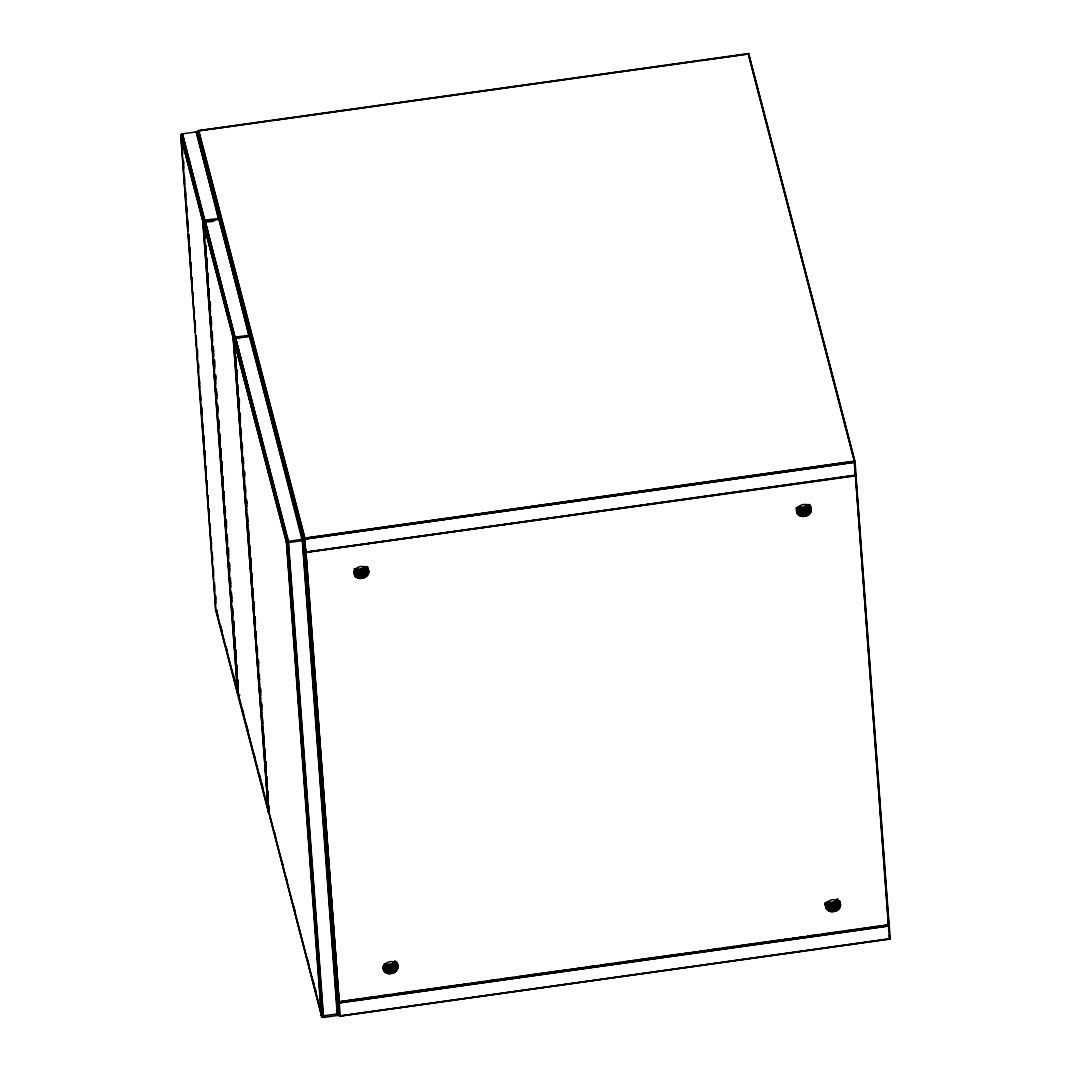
<?xml version="1.0" encoding="UTF-8"?>
<svg xmlns="http://www.w3.org/2000/svg" width="1071" height="1071" viewBox="0 0 1071 1071"><rect width="100%" height="100%" fill="white"/><g stroke="black" fill="none" stroke-linecap="round" stroke-linejoin="round"><path stroke-width="1.5" d="M180.758 136.593L182.03 133.902L196.408 131.894L198.349 133.755L198.858 139.391M203.557 224.267L205.123 221.336L219.207 219.394L221.255 221.791L220.987 220.867M213.999 582.664L215.686 610.028L238.083 695.494C241.484 698.038 235.995 693.071 239.275 695.052M233.947 340.926L235.513 337.994L249.597 336.053L251.524 337.914M238.485 697.341L239.355 696.418L238.485 697.516L268.473 812.153L269.477 813.13L266.974 803.518M203.53 223.719L233.09 337.633L235.031 338.449L249.396 336.441L250.788 335.156L220.8 220.519L221.161 221.617L220.077 219.729L250.065 334.821C249.449 335.879 251.056 339.467 250.975 336.883M268.875 814.188L269.303 813.344L321.648 1016.325L323.562 1017.437L337.325 1015.509L338.905 1012.577L337.512 1013.862L323.429 1015.844L321.193 1015.054L323.429 1015.844L323.562 1017.437L322.117 1014.183M233.92 340.377L286.265 541.806L288.219 542.622L302.584 540.601L303.963 539.315L251.19 337.191L251.417 338.128M368.732 572.342C368.919 563.922 354.836 564.979 354.019 572.516C353.832 580.937 367.915 579.893 368.732 572.342L367.219 566.505M397.769 965.654C395.105 957.728 380.459 962.427 383.672 970.433C388.13 978.077 402.053 970.942 397.006 962.735M811.349 510.358C811.537 501.938 797.453 502.995 796.65 510.532C796.449 518.953 810.546 517.909 811.349 510.358L809.837 504.521M840.521 905.544C840.708 897.123 826.625 898.167 825.808 905.705C825.621 914.125 839.704 913.081 840.521 905.544L839.383 901.166M883.388 925.491L888.354 924.782L889.198 925.572L890.269 938.678L340.23 1016.084L306.065 552.797L305.128 552.328L855.314 475.885L856.037 474.989L855.1 462.23L854.136 461.092L855.26 475.377L856.037 474.989M855.193 471.762L889.412 939.106L890.269 938.678M197.921 131.05L198.764 130.622L197.921 131.05L198.269 135.83M392.307 970.835L392.013 963.713L394.489 961.53L396.779 970.286M834.925 908.837L834.63 901.728L837.656 898.663L839.945 907.418M391.236 970.741L390.969 964.221L392.013 963.713L395.239 971.839L392.963 963.083L393.593 969.724M833.854 908.757L833.586 902.237L834.63 901.728L837.857 909.855L835.581 901.099C839.169 907.686 822.26 899.694 829.182 911.06L826.906 902.318L833.586 902.237L834.55 908.824M888.301 921.448L888.542 926.027L338.503 1003.072L336.829 996.619M388.063 971.116L387.662 966.243L386.403 964.864L387.515 971.303L387.26 966.337L385.306 964.65L385.855 970.5L384.288 964.302L386.564 973.057L385.761 968.345L387.595 973.405L387.756 970.232L388.679 973.606L388.96 970.634L386.002 968.76L384.288 964.302L390.969 964.221L391.919 970.808M829.182 911.06L828.378 906.361L830.212 911.421L830.373 908.248L831.31 911.622L831.578 908.65L828.633 906.776L826.906 902.318L828.244 905.33L827.937 902.666L829.878 904.352L830.253 909.266M393.539 967.26L391.959 969.978L388.96 970.634L389.831 973.673L389.603 970.701L390.982 973.579L390.232 970.674L392.133 973.352L390.835 970.527L393.244 972.977L391.959 969.978L394.289 972.468L393.485 967.715L395.239 971.839L392.963 963.083M836.156 905.276L834.577 907.994L831.578 908.65L832.448 911.689L832.221 908.717L833.613 911.595L832.85 908.677L834.751 911.367L833.452 908.543L835.862 910.993L834.577 907.994L836.906 910.484L836.103 905.731L837.857 909.855L835.581 901.099M390.139 970.795L388.706 964.837L388.88 970.955M832.756 908.81L831.324 902.853L831.498 908.971M339.44 1015.817L340.23 1015.723L339.467 1015.937L338.275 998.467M386.564 973.057L385.573 967.622L386.564 966.551L390.875 965.828L391.357 970.768L390.875 965.828L389.857 964.596L389.991 970.795M833.492 903.844L833.988 908.784L833.492 903.844L832.475 902.612L832.609 908.81M197.988 130.756L304.284 539.369L304.887 538.003L304.284 539.369L305.73 552.449L304.887 538.003L198.751 130.568M855.193 475.417L855.97 475.27L889.05 924.875M250.788 335.33L249.101 336.495L219.501 219.448L249.677 336.361M303.963 539.503L302.276 540.654L337.325 1015.509M338.891 1012.751L337.204 1013.916L338.878 1012.47M390.875 965.828L392.013 963.713L393.338 966.524M834.068 903.844L834.63 901.728L835.956 907.405M855.93 475.444L855.06 472.11M747.96 53.617L748.723 53.791L855.1 462.23L305.034 538.887M890.188 938.972L889.425 935.452M889.131 924.634L888.542 926.04L889.318 925.933L888.287 922.211M855.742 475.671L888.823 925.09M196.823 133.473L196.716 131.947L218.725 219.823L220.372 218.297L204.815 220.171C197.024 222.393 215.753 222.286 214.12 220.479M286.252 541.658L303.936 539.128L305.195 556.157M203.985 223.424L203.557 224.093L203.892 222.246L233.826 337.124L235.312 338.423L205.123 221.336L234.616 336.937L235.111 343.456M218.712 219.836L220.398 218.497L218.725 219.823L220.398 218.497L198.015 133.032M357.393 577.871L355.117 569.116L360.686 569.424L365.331 566.358L367.607 575.114M800.024 515.887L797.734 507.132L803.304 507.44L807.949 504.374L810.225 513.116M250.775 335.009L249.101 336.495L250.788 335.156M337.901 1015.308L302.745 539.008L249.891 336.107L302.29 540.654L303.936 539.222L300.723 539.664M302.29 540.654L303.963 539.315M305.837 552.395L305.704 549.155M358.424 578.22L356.148 569.477L360.686 569.424L364.622 567.175L366.911 575.93M801.041 516.235L798.765 507.493L803.304 507.44L807.253 505.191L809.529 513.946M855.555 475.792L888.595 925.197M235.071 339.721L234.375 340.083L234.897 336.883L205.123 221.336L205.23 222.929M250.761 334.955L233.076 337.499L268.473 812.153L268.045 806.343M321.193 1015.054L323.429 1015.844L288.394 540.989L235.513 337.994L287.791 541.096L322.947 1017.396M748.509 53.563L198.135 130.635L304.378 538.847L854.899 461.748L748.428 53.55L854.564 461.387M208.631 129.444L197.921 130.93L748.736 53.898L701.625 60.512M211.938 129.082L269.838 120.876M273.145 120.514L430.314 98.398M433.621 98.037L637.098 69.441M640.418 69.08L698.319 60.86M205.886 220.412L202.673 220.867L180.731 136.218M217.159 218.845L220.372 218.39M236.276 337.084L233.063 337.539L235.325 338.423L233.09 337.633M304.78 538.137L854.283 461.186L748.12 53.63M854.43 461.28L304.686 538.271L198.483 130.568M854.685 461.507L304.499 538.552L198.242 130.595M855.033 461.989L304.298 539.115L855.073 462.11M305.235 552.234L856.037 475.096M855.957 475.283L305.275 552.315L303.535 545.661M855.716 475.43L305.53 552.475L304.887 549.209M345.732 1000.769L340.765 1001.479L888.649 924.983M349.039 1000.314L352.346 999.845M355.652 999.39L360.619 998.681M363.926 998.226L375.506 996.606M378.813 996.15L390.393 994.517M393.713 994.062L406.94 992.201M410.247 991.746L413.553 991.277M416.873 990.822L421.827 990.113M425.133 989.658L436.714 988.024M440.034 987.569L451.614 985.949M454.921 985.494L459.874 984.785M463.194 984.329L468.147 983.62M471.454 983.178L474.774 982.696M478.081 982.241L483.034 981.545M486.354 981.09L497.935 979.456M501.241 979.001L512.822 977.368M516.128 976.913L521.095 976.217M524.402 975.761L535.982 974.128M539.289 973.673L544.255 972.963M547.562 972.522L559.142 970.888M562.449 970.433L567.416 969.724M570.723 969.268L574.029 968.8M577.336 968.345L582.303 967.635M585.609 967.193L597.19 965.56M600.496 965.105L612.077 963.472M615.383 963.016L620.35 962.307M623.657 961.865L628.623 961.156M631.93 960.7L635.237 960.232M638.544 959.777L643.51 959.067M646.817 958.612L658.397 956.979M661.717 956.523L673.284 954.904M676.604 954.448L681.558 953.739M684.878 953.284L689.831 952.588M693.138 952.132L696.458 951.65M699.765 951.195L704.718 950.499M708.038 950.044L719.618 948.411M722.925 947.955L727.878 947.259M731.198 946.804L734.505 946.322M737.812 945.867L742.779 945.171M746.085 944.716L757.666 943.082M760.972 942.627L765.939 941.931M769.246 941.476L780.826 939.843M784.133 939.387L789.099 938.678M792.406 938.223L795.713 937.754M799.02 937.299L803.986 936.59M807.293 936.148L818.873 934.514M822.18 934.059L835.42 932.198M838.727 931.743L842.034 931.261M845.34 930.819L850.307 930.11M853.614 929.655L856.92 929.186M860.227 928.731L865.194 928.022M868.501 927.566L880.081 925.933M338.905 1001.961L339.293 1002.951M338.731 1002.242L888.917 925.197M338.664 1002.389L889.024 925.317M338.556 1002.684L889.198 925.572M338.503 1002.938L889.305 925.813M339.467 1015.937L890.255 938.798M305.222 552.127L306.011 552.127M196.1 131.907L219.287 219.702M218.899 219.408L249.556 334.835M302.745 539.008L249.289 336.066M204.936 221.764C199.26 219.113 206.328 224.16 204.815 220.171L182.338 133.835L234.335 336.99L235.071 346.602M215.699 610.162L216.918 610.336M238.512 697.716L239.449 697.85M339.226 1002.161L338.329 1001.773L339.159 1001.934M391.437 965.828L393.111 966.256L393.378 969.442L392.013 963.713L392.682 969.068L394.289 972.468L393.338 968.197M250.279 337.66L251.056 337.874M286.359 541.966L288.487 542.595L286.238 541.698M269.383 811.684C267.201 810.586 269.397 813.331 269.022 806.53M204.092 221.965L234.442 338.436L233.679 338.208M305.663 552.756L339.092 1002.148L305.931 552.797M268.888 814.335L268.526 805.164M220.171 221.041L220.867 221.336M238.016 694.677C237.735 696.27 237.454 692.87 239.85 695.025L237.601 694.128M238.579 697.77L203.209 220.546L180.959 135.066L187.907 231.216M321.166 1014.96L323.442 1015.844M197.64 133.621L198.47 134.29L197.559 132.443L220.064 218.176L220.372 222.514M305.382 552.435L303.695 545.982M215.726 610.216L180.771 135.816L202.874 220.693L237.896 695.146M268.901 814.388L233.598 337.204L203.744 222.567M338.369 1001.84L305.128 552.328M830.681 909.132L830.172 902.933L831.176 904.085L831.645 908.944M387.943 971.169L387.541 964.917L388.559 966.069L389.014 970.928M834.041 908.315L835.862 910.993M391.424 970.299L393.244 972.977M204.802 238.739L203.209 220.546L204.052 221.764L203.945 220.331L181.521 134.223M269.075 814.469L233.598 337.204L234.442 338.436M234.134 339.239L287.617 542.595L234.482 338.623M828.7 908.355L827.937 902.666L829.182 904.567L829.597 909.493M386.069 970.353L385.306 964.65L386.564 966.551L386.979 971.477M835.045 907.592L836.906 910.484L835.969 906.213M392.414 969.576L394.289 972.468L393.111 968.693M203.209 220.546L203.771 221.71M233.598 337.204L234.951 350.23M269.638 816.115L321.862 1016.633L286.787 541.364L322.371 1017.115L269.812 816.142M287.617 542.595L234.281 338.918M830.172 902.933L831.15 909.025M387.541 964.917L388.532 971.009M835.42 907.164L836.906 910.484L835.728 906.709M321.206 1015.201L321.648 1016.325L286.6 541.444L234.014 339.601M826.906 902.318L828.191 905.638M384.288 964.302L385.573 967.622M828.633 906.776L830.212 911.421L829.851 907.94M386.002 968.76L387.595 973.405L387.233 969.924M827.937 902.666L828.954 908.128M385.306 964.65L386.336 970.112M835.822 908.824L834.63 901.728L835.447 908.65L835.019 903.951M832.475 902.612L833.385 908.784M389.857 964.596L390.754 970.768M828.967 907.191L830.212 911.421L829.382 907.592M386.35 969.175L387.595 973.405L386.765 969.576M286.787 541.364L322.103 1016.901M810.452 505.579L811.376 509.408M809.636 505.472L811.149 511.309M808.873 504.95L810.774 512.233M806.409 505.927L808.685 514.669M805.459 506.556L807.735 515.298M804.415 507.065L806.704 515.807M803.304 507.44L805.593 516.182M802.166 507.667L804.441 516.423M801.001 507.761L803.277 516.503M799.863 507.694L802.139 516.45M797.199 508.109L799.1 515.405M796.396 507.507L798.297 514.79M796.101 508.243L797.627 514.08M796.355 510.358L797.119 513.277M889.345 935.746L890.121 939.039L339.601 1016.138L337.767 1009.364M839.624 900.751L840.548 904.593M838.794 900.657L840.32 906.494M837.12 899.546L839.396 908.302M836.411 900.363L838.7 909.118M831.324 902.853L832.14 908.877M826.357 903.295L828.258 910.578M825.554 902.679L827.455 909.975M825.058 902.799L826.799 909.252M825.031 903.737L826.29 908.449M825.192 904.66L825.955 907.579M367.5 566.679L368.759 571.392M367.005 567.456L368.531 573.293M366.255 566.934L368.156 574.217M363.792 567.911L366.068 576.653M362.841 568.54L365.117 577.282M361.797 569.049L364.073 577.791M360.686 569.424L362.962 578.166M359.535 569.652L361.824 578.407M358.383 569.745L360.659 578.501M357.232 569.678L359.521 578.434M354.193 568.634L356.469 577.389M354.153 570.95L355.666 576.774M353.872 571.686L355.01 576.064M220.345 219.943L250.453 334.848L251.283 341.823M250.734 336.602L303.629 539.008M250.186 336.214L302.999 538.981L338.034 1013.688M196.716 131.947L219.167 218.176M305.101 549.102L306.065 552.81M397.167 963.659L397.917 966.578M396.377 961.691L397.903 967.528M180.838 135.428L203.021 220.613L203.329 224.763M203.624 222.929L233.411 337.285L234.469 351.422M203.557 223.317L233.264 337.352L268.286 811.805M233.947 339.976L286.439 541.511M396.176 962.642L397.702 968.479M395.038 960.647L397.314 969.402M393.793 962.36L396.069 971.102M388.706 964.837L389.509 970.862M383.739 965.279L385.64 972.562M383.311 966.122L384.837 971.959M383.03 966.872L384.168 971.236M382.909 967.528L383.672 970.433M338.061 998.721L338.811 1002.108M336.669 995.468L338.503 1003.072M339.105 1012.912L339.949 1016.138L338.034 1009.243M337.981 1010.689L338.824 1013.916L303.776 539.034M337.86 1011.037L338.704 1014.277M337.713 1011.359L338.556 1014.598L303.454 538.994M216.663 610.363L217.908 615.142M220.813 626.307L222.058 631.087M226.209 647.031L227.454 651.811M233.692 675.734L234.937 680.513M237.012 688.492L239.087 696.458M242.367 709.069L243.626 713.862M246.544 725.067L247.789 729.873M254.041 753.89L255.3 758.696M259.463 774.708L260.722 779.501M261.552 782.7L262.81 787.506M274.457 832.221L275.702 837.053M281.994 861.191L283.253 866.011M286.185 877.283L287.443 882.116M293.735 906.253L294.994 911.073M307.564 959.348L308.823 964.181M313.013 980.273L314.272 985.106M315.115 988.319L316.373 993.152M319.305 1004.411L320.564 1009.243M321.394 1012.456L322.652 1017.289L287.51 541.163L234.696 338.382L234.803 339.828M216.208 610.35L238.806 696.297L238.713 694.972M269.196 812.956L238.913 696.672M216.034 610.336L238.298 695.802M268.687 812.461L238.753 696.833M219.207 219.394L248.981 334.902M235.62 339.587L235.513 337.994L288.086 541.042L323.241 1017.45M235.513 337.994L287.791 541.096M196.408 131.894L218.591 218.243M205.123 221.336L234.616 336.937M204.226 220.265L182.338 133.835L204.628 221.791M888.381 924.902L888.542 926.04M854.203 461.44L854.31 462.337M830.962 908.489L831.31 911.622M388.345 970.473L388.679 973.606M834.563 903.87L835.005 908.529M391.946 965.855L392.388 970.527M835.407 904.071L835.755 908.757M831.632 904.018L831.993 908.891M393.111 966.256L393.338 969.402M392.789 966.069L393.017 969.188M392.388 965.935L392.615 969.027M389.014 966.002L389.375 970.875M305.355 552.623L338.717 1002.081M305.543 560.883L306.306 571.164M306.52 574.217L307.283 584.498M307.631 589.211L308.394 599.492M308.635 602.826L309.506 614.486M309.747 617.82L310.603 629.48M310.831 632.533L311.594 642.814M311.942 647.527L312.705 657.808M312.919 660.861L313.803 672.816M314.031 675.868L317.003 716.138M317.244 719.471L318.114 731.132M318.328 734.184L319.091 744.465M319.439 749.178L320.202 759.459M320.43 762.512L321.313 774.467M321.528 777.506L322.411 789.461M322.639 792.513L323.402 802.795M323.75 807.507L324.513 817.789M324.727 820.841L325.611 832.783M325.838 835.835L326.601 846.117M326.936 850.829L327.699 861.111M327.927 864.163L328.81 876.118M329.038 879.157L329.922 891.112M330.136 894.165L330.899 904.446M331.247 909.159L332.01 919.44M332.238 922.492L332.987 932.774M333.335 937.486L334.098 947.768M334.326 950.82L335.21 962.762M335.424 965.814L336.321 977.756M336.535 980.808L337.419 992.763M337.646 995.816L338.931 1013.126M338.369 1014.88L303.24 538.981L250.467 336.388L250.56 337.713M338.034 1013.688L338.141 1015.121M302.464 539.034L337.633 1015.442M286.332 541.591L321.313 1015.603M251.551 338.289L251.913 341.89M250.453 334.848L250.52 335.852M250.266 334.821L250.36 335.999M249.931 336.267L197.292 132.228L197.385 133.54M249.289 334.862L249.396 336.441M235.218 338.075L235.325 339.641M239.168 398.452L239.409 401.772M246.665 500.09L246.919 503.424M254.175 601.741L254.416 605.075M260.574 688.399L260.815 691.732M261.672 703.393L261.926 706.726M237.026 369.816L237.267 373.15M239.114 398.144L239.369 401.478M240.225 413.138L240.466 416.472M244.523 471.468L244.777 474.801M250.922 558.125L251.176 561.458M252.033 573.119L252.274 576.452M258.432 659.776L258.673 663.11M265.929 761.427L266.17 764.748M235.807 356.603L236.182 361.61M236.798 369.937L237.28 376.604M237.896 384.931L238.257 390.085M238.887 398.265L239.369 405.092M239.998 413.259L240.48 419.926M241.095 428.266L241.457 433.42M242.207 443.26L242.582 448.254M243.318 458.254L243.679 463.261M244.295 471.588L244.657 476.742M245.406 486.582L245.768 491.736M246.384 499.916L246.879 506.583M247.495 514.91L247.99 521.577M248.606 529.917L248.967 535.072M249.704 544.911L250.079 549.905M250.694 558.245L251.19 564.912M251.805 573.239L252.167 578.394M252.903 588.233L253.265 593.388M253.881 601.728L254.389 608.234M254.992 616.722L255.487 623.228M256.103 631.569L256.478 636.562M257.214 646.563L257.576 651.556M258.191 659.897L258.687 666.564M259.302 674.891L259.664 680.045M260.28 688.372L260.775 695.039M261.391 703.379L261.886 709.886M262.489 718.373L262.864 723.367M263.613 733.207L263.975 738.214M264.711 748.214L265.086 753.208M265.702 761.548L266.197 768.202M266.799 776.542L267.161 781.696M267.911 791.536L268.286 796.543M235.526 356.71L236.062 365.238M236.517 370.044L237.16 380.232M237.615 385.038L238.271 395.226M238.605 398.372L239.248 408.56M239.703 413.366L240.359 423.554M240.814 428.373L241.35 436.888M241.926 443.367L242.448 451.882M243.023 458.361L243.559 466.876M244.014 471.695L244.67 481.883M245.125 486.689L245.647 495.217M246.102 500.023L246.758 510.211M247.214 515.017L247.87 525.205M248.325 530.011L248.847 538.539M249.423 545.019L249.958 553.533M250.413 558.352L251.056 568.527M251.511 573.346L252.167 583.534M252.622 588.34L253.158 596.855M253.613 601.674L254.255 611.862M254.711 616.668L255.246 625.196M255.822 631.662L256.344 640.19M256.933 646.67L257.455 655.184M257.91 659.99L258.566 670.178M259.021 674.998L259.677 685.186M260.079 688.358L260.655 698.506M261.19 703.352L261.766 713.514M262.301 718.36L262.864 728.508M263.319 733.314L263.975 743.502M264.43 748.321L264.965 756.836M265.421 761.642L266.063 771.83M266.518 776.649L267.054 785.163M267.415 790.157L268.152 800.157M234.83 356.415L235.566 366.416M235.821 369.749L236.557 379.75M236.919 384.743L237.655 394.744M238.03 399.751L238.646 408.078M239.141 414.745L239.757 423.072M240.239 429.739L240.855 438.079M241.229 443.073L241.966 453.073M242.341 458.067L242.943 466.407M243.318 471.401L244.054 481.401M244.429 486.395L245.045 494.735M245.527 501.402L246.143 509.729M246.638 516.396L247.254 524.723M247.629 529.73L248.365 539.73M248.726 544.724L249.463 554.724M249.717 558.058L250.453 568.058M250.815 573.052L251.565 583.052M251.926 588.046L252.542 596.386M253.037 603.053L253.653 611.38M254.148 618.047L254.751 626.374M255.126 631.381L255.862 641.382M256.237 646.375L256.973 656.376M257.214 659.709L257.95 669.71M258.325 674.703L259.062 684.704M259.436 689.697L260.052 698.038M260.534 704.705L261.15 713.032M261.645 719.699L262.261 728.026M262.623 733.033L263.372 743.02M263.734 748.027L264.35 756.354M264.724 761.361L265.461 771.361M265.822 776.355L266.559 786.355M266.933 791.349L267.67 801.349M220.305 218.243L220.599 222.179M219.876 218.163L219.97 219.341M219.542 219.595L197.01 132.054L197.104 133.487M218.899 218.203L219.006 219.769M198.202 133.366L198.737 139.123M204.829 221.402L204.936 222.982M197.8 132.71L197.867 133.714M207.011 258.151L207.252 261.485M208.109 273.145L208.363 276.479M210.251 301.781L210.505 305.115M214.508 359.802L214.749 363.136M215.619 374.796L215.86 378.13M222.018 461.454L222.259 464.787M223.116 476.448L223.37 479.781M226.316 519.77L226.557 523.103M228.404 548.111L228.699 551.739M229.515 563.105L229.756 566.439M233.813 621.421L234.067 624.754M235.955 650.057L236.209 653.39M204.681 229.944L205.043 235.098M205.793 244.938L206.154 249.945M206.77 258.272L207.265 264.939M207.881 273.266L208.243 278.42M208.992 288.273L209.354 293.427M209.97 301.754L210.465 308.261M211.067 316.748L211.576 323.268M212.192 331.595L212.553 336.589M213.29 346.589L213.665 351.596M214.28 359.923L214.776 366.59M215.378 374.917L215.74 380.071M216.489 389.924L216.851 395.079M217.6 404.918L217.962 409.912M218.712 419.912L219.073 424.906M219.689 433.246L220.064 438.24M220.8 448.24L221.161 453.247M221.777 461.574L222.273 468.241M222.888 476.568L223.25 481.722M224 491.562L224.361 496.569M225.097 506.57L225.472 511.563M226.088 519.904L226.583 526.557M227.186 534.898L227.547 540.052M228.177 548.232L228.659 555.046M229.288 563.226L229.77 569.892M230.385 578.22L230.747 583.374M231.497 593.214L231.871 598.22M232.608 608.221L232.969 613.214M233.585 621.541L233.947 626.696M234.696 636.549L235.058 641.703M235.674 649.883L236.169 656.536M236.785 664.877L237.28 671.544M237.896 679.871L238.257 685.025M238.98 695.025L239.208 697.864M204.4 230.051L205.096 238.418M205.512 245.045L206.208 253.412M206.489 258.379L207.185 266.746M207.6 273.373L208.296 281.74M208.711 288.367L209.407 296.734M209.769 301.741L210.505 311.741M210.88 316.735L211.496 325.062M211.897 331.702L212.594 340.069M213.009 346.696L213.705 355.063M213.999 360.03L214.695 368.397M215.097 375.024L215.793 383.391M216.208 390.018L216.904 398.385M217.319 405.025L217.882 411.719M218.417 420.019L218.993 426.713M219.408 433.353L220.104 441.721M220.519 448.347L221.215 456.715M221.496 461.681L222.192 470.049M222.607 476.675L223.304 485.043M223.705 491.669L224.401 500.037M224.816 506.677L225.392 513.37M225.807 519.997L226.503 528.364M226.905 535.005L227.601 543.372M227.895 548.325L228.712 558.366M228.993 563.333L229.689 571.7M230.104 578.327L230.801 586.694M231.216 593.321L231.912 601.688M232.327 608.328L232.889 615.022M233.304 621.649L234 630.016M234.415 636.656L235.111 645.01M235.392 649.977L236.209 660.017M236.504 664.984L237.2 673.351M237.615 679.978L238.311 688.345M205.244 244.978L205.9 253.733M206.234 258.298L207.011 268.727M207.346 273.306L208.122 283.721M208.443 288.3L209.099 297.055M209.608 301.888L210.211 312.049M210.706 316.896L211.442 326.883M211.643 331.622L212.553 341.89M212.754 346.616L213.665 356.884M213.731 359.95L214.521 370.379M214.843 374.957L215.619 385.373M215.994 388.545L216.61 398.707M217.105 403.539L217.708 413.701M218.216 418.533L218.953 428.534M219.153 433.273L220.064 443.541M220.251 448.267L220.907 457.036M221.242 461.601L222.018 472.03M222.34 476.595L222.996 485.364M223.37 490.357L224.107 500.358M224.482 505.351L225.218 515.352M225.539 519.93L226.329 530.359M226.65 534.924L227.427 545.353M227.641 548.258L228.418 558.687M228.739 563.252L229.515 573.681M229.85 578.246L230.506 587.015M230.867 592.009L231.617 602.009M231.979 607.003L232.715 617.003M233.05 621.582L233.826 632.01M234.147 636.576L234.937 647.004M235.138 649.91L235.915 660.338M236.249 664.904L237.026 675.332M237.347 679.898L238.003 688.666M238.458 694.892L238.538 696.07M203.704 229.756L204.441 239.757M204.815 244.75L205.552 254.751M205.793 258.084L206.529 268.085M206.904 273.078L207.64 283.079M208.015 288.086L208.631 296.413M209.113 303.08L209.729 311.407M210.224 318.074L210.84 326.414M211.201 331.408L211.951 341.408M212.312 346.402L213.049 356.402M213.303 359.736L214.039 369.736M214.401 374.73L215.137 384.73M215.512 389.737L216.248 399.724M216.623 404.731L217.359 414.731M217.721 419.725L218.337 428.065M218.712 433.059L219.448 443.059M219.823 448.053L220.439 456.393M220.8 461.387L221.536 471.387M221.911 476.381L222.648 486.381M223.009 491.388L223.759 501.375M224.12 506.382L224.856 516.383M225.111 519.716L225.847 529.703M226.209 534.71L226.945 544.711M227.32 549.704L227.936 558.045M228.431 564.698L229.047 573.039M229.529 579.706L230.145 588.033M230.519 593.039L231.256 603.027M231.631 608.033L232.246 616.361M232.608 621.367L233.344 631.355M233.719 636.361L234.455 646.362M234.817 651.355L235.433 659.682M235.928 666.349L236.544 674.69M236.919 679.683L237.655 689.684M202.754 220.76L237.749 694.771M182.365 145.656L182.619 148.989M183.476 160.65L183.717 163.983M189.875 247.307L190.116 250.641M190.973 262.301L191.227 265.635M197.372 348.959L197.626 352.292M198.483 363.953L198.724 367.286M201.683 407.288L201.924 410.608M203.771 435.616L204.012 438.949M204.882 450.61L205.123 453.943M209.18 508.926L209.434 512.259M215.579 595.583L215.82 598.917M181.387 135.789L181.294 134.464L204.052 221.764L181.106 134.745L181.561 140.917M182.137 145.776L182.632 152.443M183.248 160.77L183.743 167.437M184.346 175.778L184.721 180.771M185.457 190.772L185.832 195.765M186.568 205.766L186.93 210.773M187.545 219.1L187.92 224.093M188.657 234.094L189.031 239.101M189.634 247.428L190.129 254.095M190.745 262.422L191.12 267.429M191.856 277.429L192.218 282.423M192.967 292.423L193.329 297.417M194.065 307.417L194.44 312.424M195.056 320.751L195.417 325.745M196.154 335.745L196.529 340.752M197.144 349.079L197.64 355.746M198.255 364.073L198.617 369.08M199.353 379.067L199.728 384.074M200.464 394.074L200.839 399.068M201.442 407.408L201.937 414.062M202.553 422.402L202.928 427.396M203.544 435.736L204.026 442.403M204.641 450.73L205.137 457.397M205.752 465.724L206.127 470.731M206.864 480.718L207.225 485.725M207.961 495.726L208.336 500.719M208.952 509.046L209.314 514.053M210.063 524.054L210.425 529.047M211.041 537.388L211.536 544.041M212.152 552.382L212.647 559.049M213.249 567.376L213.624 572.383M214.361 582.37L214.736 587.377M215.351 595.704L215.833 602.371M181.936 145.91L182.552 154.251M183.047 160.918L183.663 169.245M184.145 175.912L184.761 184.239M185.256 190.906L185.872 199.246M186.367 205.913L186.849 212.567M187.345 219.234L187.961 227.574M188.456 234.241L189.072 242.568M189.433 247.562L190.049 255.902M190.544 262.569L191.16 270.896M191.655 277.563L192.271 285.89M192.753 292.557L193.369 300.897M193.864 307.551L194.36 314.218M194.855 320.885L195.471 329.225M195.953 335.892L196.569 344.219M196.944 349.213L197.559 357.553M198.055 364.22L198.657 372.547M199.152 379.214L199.768 387.541M200.264 394.208L200.759 400.875M201.241 407.542L201.857 415.869M202.352 422.536L202.968 430.877M203.343 435.87L204.079 445.871M204.441 450.864L205.056 459.205M205.552 465.872L206.168 474.199M206.663 480.866L207.279 489.193M207.761 495.86L208.256 502.527M208.751 509.194L209.367 517.521M209.862 524.188L210.465 532.528M210.84 537.522L211.576 547.522M211.951 552.516L212.567 560.856M213.049 567.51L213.665 575.85M214.16 582.517L214.776 590.844M215.151 595.851L215.766 604.178M188.282 234.388L195.417 332.867M195.792 336.04L213.611 579.505M832.89 903.884L833.238 908.77M828.659 904.834L828.887 907.94M828.405 905.062L828.646 908.181M390.259 965.868L390.62 970.754M386.042 966.818L386.39 971.464M385.788 967.046L386.015 970.165M829.182 904.567L829.396 907.9M386.564 966.551L386.885 971.544M830.721 904.165L831.016 909.065M388.104 966.149L388.398 971.049M830.561 909.185L830.293 904.245L829.021 902.88L830.132 909.319"/></g></svg>
